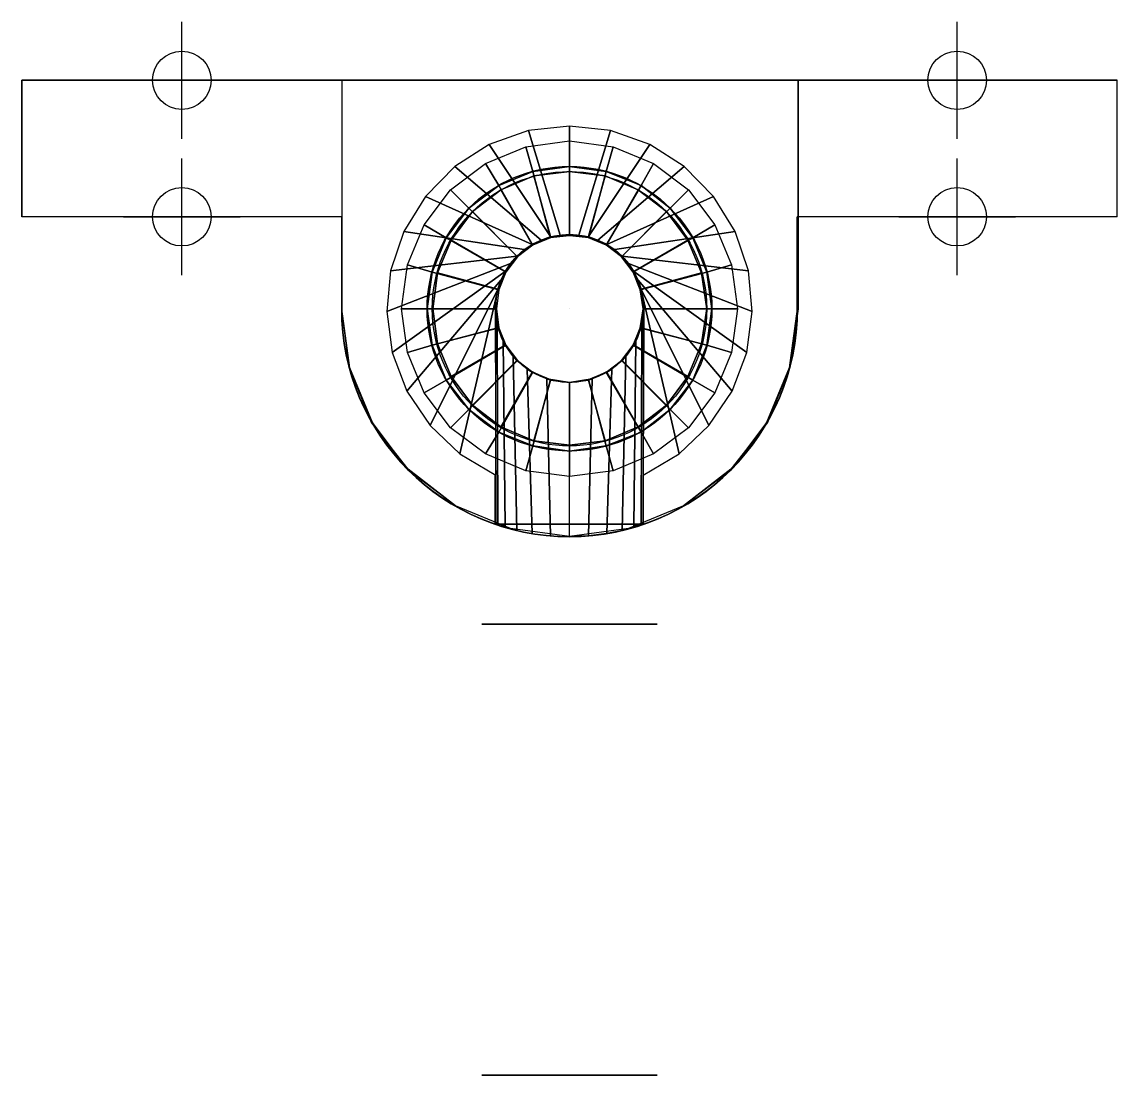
# Model space of a CAD drawing. Header units: inches. Extents: x -11.2 to 39.6, y -20.1 to 37.3.
# Drawn here: x 24.281 to 25.781, y -2.925 to -1.482 of the extents above; entities that cross this region are included whole.
import ezdxf

# ---------------------------------------------------------------- set-up
doc = ezdxf.new("R2010")
doc.units = ezdxf.units.IN
doc.header["$MEASUREMENT"] = 0
doc.header["$PDMODE"] = 34
doc.header["$PDSIZE"] = 0.08

# ---------------------------------------------------------------- blocks, each defined once
blk = doc.blocks.new('AQME_2053_20120404103402')
for p, q in [((0.812, 1.281), (-0.688, 1.281)), ((-0.688, 1.281, 0.187), (-0.688, 0.844, 0.187)), ((-0.688, 0.219, 0.187), (-0.688, -0.219, 0.187)), ((-0.688, -0.219), (0.812, -0.219))]:
    blk.add_line(p, q)
at = {"extrusion": (-1, 0, 0)}
for p, q in [((0.812, 1.281, 0.187), (0.812, 0.844, 0.187)), ((0.912, 1.281, 0.187), (0.912, 0.843, 0.187)), ((0.912, 1.281), (0.912, -0.219)), ((0.912, 1.281, 0.187), (0.912, 1.281)), ((0.912, 0.843, 0.313), (0.912, 0.843, 0.187)), ((0.812, 0.219, 0.187), (0.812, -0.219, 0.187)), ((0.912, 0.219, 0.313), (0.912, 0.219, 0.187)), ((0.912, 0.219, 0.187), (0.912, -0.219, 0.187)), ((0.912, -0.219, 0.187), (0.912, -0.219))]:
    blk.add_line(p, q, dxfattribs=at)
at = {"color": 1}
for p, q in [((0, 1.191), (0.5, 1.191)), ((1.162, 1.19), (1.662, 1.19)), ((0.5, 0.934), (0, 0.934)), ((1.662, 0.935), (1.162, 0.935)), ((-1.188, 0.632, 0.608), (-0.658, 0.632, 0.608)), ((-1.188, 0.429, 0.608), (-0.658, 0.429, 0.608)), ((0.5, 0.129), (0, 0.129)), ((1.162, 0.128), (1.662, 0.128)), ((0.5, -0.128), (0, -0.128)), ((1.662, -0.127), (1.162, -0.127))]:
    blk.add_line(p, q, dxfattribs=at)
at = {"color": 1, "extrusion": (-1, 0, 0)}
for p, q in [((-1.188, 0.632, 0.608), (-1.188, 0.632, 0.541)), ((-1.188, 0.429, 0.608), (-1.188, 0.429, 0.541))]:
    blk.add_line(p, q, dxfattribs=at)
for centre, radius in [((-0.531, 0.313, -1.662), 0.195), ((-0.531, 0.313, -0.262), 0.188), ((-0.531, 0.313, -1.912), 0.101)]:
    blk.add_circle(centre, radius, dxfattribs=at)
at = {"extrusion": (-1, 0, 0)}
blk.add_circle((-0.531, 0.313, -1.362), 0.188, dxfattribs=at)
for centre, radius in [((-0.658, 0.531, 0.745), 0.12), ((-0.658, 0.531, 0.608), 0.102)]:
    blk.add_circle(centre, radius)
at = {"color": 1}
for centre, radius, start, end in [((0, 1.062), 0.1285, 90, 270), ((0.5, 1.062), 0.1285, 270, 90), ((1.162, 1.062), 0.1275, 90, 270), ((1.662, 1.062), 0.1275, 270, 90), ((0, 0), 0.1285, 90, 270), ((0.5, 0), 0.1285, 270, 90), ((1.162, 0), 0.1275, 90, 270), ((1.662, 0), 0.1275, 270, 90)]:
    blk.add_arc(centre, radius, start, end, dxfattribs=at)
at = {"extrusion": (-1, 0, 0)}
for centre, radius, start in [((-0.531, 0.313, -0.812), 0.3125, 0), ((-0.531, 0.313, -0.912), 0.312, 360)]:
    blk.add_arc(centre, radius, start, 180, dxfattribs=at)
at = {"color": 1, "extrusion": (-1, 0, 0)}
blk.add_arc((-0.531, 0.313, 1.039), 0.1015, 180, 0, dxfattribs=at)
at = {"color": 2}
for p in [(0, 1.062, 0.187), (0.5, 1.062, 0.187), (1.162, 1.062, 0.187), (1.662, 1.062, 0.187), (0, 0, 0.187), (0.5, 0, 0.187), (1.162, 0, 0.187), (1.662, 0, 0.187)]:
    blk.add_point(p, dxfattribs=at)
at = {"color": 3}
for p in [(0, 1.062), (0.5, 1.062), (1.162, 1.062), (1.662, 1.062), (0, 0), (0.5, 0), (1.162, 0), (1.662, 0)]:
    blk.add_point(p, dxfattribs=at)
for points, invisible_edges in [([(-0.688, -0.219), (0.812, -0.219), (0.812, 1.281), (-0.688, 1.281)], 8), ([(0.812, 1.281, 0.187), (0.812, 1.281), (0.812, -0.219), (0.812, -0.219, 0.187)], 8), ([(0.912, 1.281, 0.187), (0.912, 1.281), (0.912, -0.219), (0.912, -0.219, 0.187)], 8), ([(1.912, 1.281, 0.187), (1.912, 1.281), (1.912, -0.219), (1.912, -0.219, 0.187)], 8), ([(-0.688, 0.219), (-1.188, 0.219), (-1.188, 0.844), (-0.688, 0.844)], 8), ([(-0.688, 0.844), (-1.188, 0.844), (-1.188, 0.844, 0.313), (-0.688, 0.844, 0.313)], 8), ([(-1.188, 0.844, 0.313), (-1.188, 0.833, 0.393), (-1.188, 0.791, 0.313), (-1.188, 0.844, 0.313)], 6), ([(-1.188, 0.844, 0.313), (-1.188, 0.844), (-1.188, 0.219), (-1.188, 0.219, 0.313)], 8), ([(-0.688, 0.844, 0.187), (0.812, 0.844, 0.187), (0.812, 0.844, 0.313), (-0.688, 0.844, 0.313)], 8), ([(0.812, 0.844, 0.313), (0.812, 0.833, 0.393), (0.812, 0.791, 0.187), (0.812, 0.844, 0.187)], 6), ([(0.912, 0.843, 0.313), (0.912, 0.832, 0.394), (0.912, 0.791, 0.187), (0.912, 0.843, 0.187)], 14), ([(1.912, 0.843, 0.313), (1.912, 0.832, 0.394), (1.912, 0.791, 0.187), (1.912, 0.843, 0.187)], 14), ([(-1.188, 0.833, 0.393), (-1.188, 0.802, 0.469), (-1.188, 0.739, 0.313), (-1.188, 0.791, 0.313)], 14), ([(0.812, 0.833, 0.393), (0.812, 0.802, 0.469), (0.812, 0.739, 0.187), (0.812, 0.791, 0.187)], 14), ([(0.912, 0.832, 0.394), (0.912, 0.801, 0.469), (0.912, 0.739, 0.187), (0.912, 0.791, 0.187)], 14), ([(1.912, 0.832, 0.394), (1.912, 0.801, 0.469), (1.912, 0.739, 0.187), (1.912, 0.791, 0.187)], 14), ([(-1.188, 0.802, 0.469), (-1.188, 0.752, 0.533), (-1.188, 0.687, 0.313), (-1.188, 0.739, 0.313)], 14), ([(0.812, 0.802, 0.469), (0.812, 0.752, 0.533), (0.812, 0.687, 0.187), (0.812, 0.739, 0.187)], 14), ([(0.912, 0.801, 0.469), (0.912, 0.752, 0.534), (0.912, 0.687, 0.187), (0.912, 0.739, 0.187)], 14), ([(1.912, 0.801, 0.469), (1.912, 0.752, 0.534), (1.912, 0.687, 0.187), (1.912, 0.739, 0.187)], 14), ([(-1.188, 0.752, 0.533), (-1.188, 0.687, 0.583), (-1.188, 0.635, 0.313), (-1.188, 0.687, 0.313)], 14), ([(0.812, 0.752, 0.533), (0.812, 0.687, 0.583), (0.812, 0.635, 0.187), (0.812, 0.687, 0.187)], 14), ([(0.912, 0.752, 0.534), (0.912, 0.687, 0.583), (0.912, 0.635, 0.187), (0.912, 0.687, 0.187)], 14), ([(1.912, 0.752, 0.534), (1.912, 0.687, 0.583), (1.912, 0.635, 0.187), (1.912, 0.687, 0.187)], 14), ([(1.362, 0.531, 0.313), (1.362, 0.719, 0.313), (1.362, 0.712, 0.361), (1.362, 0.531, 0.313)], 5), ([(1.362, 0.531, 0.313), (1.362, 0.712, 0.264), (1.362, 0.719, 0.313), (1.362, 0.531, 0.313)], 5), ([(1.362, 0.531, 0.313), (1.362, 0.712, 0.361), (1.362, 0.693, 0.406), (1.362, 0.531, 0.313)], 5), ([(1.362, 0.531, 0.313), (1.362, 0.693, 0.219), (1.362, 0.712, 0.264), (1.362, 0.531, 0.313)], 5), ([(1.362, 0.531, 0.313), (1.362, 0.693, 0.406), (1.362, 0.664, 0.445), (1.362, 0.531, 0.313)], 5), ([(1.362, 0.531, 0.313), (1.362, 0.664, 0.18), (1.362, 0.693, 0.219), (1.362, 0.531, 0.313)], 5), ([(-1.188, 0.687, 0.583), (-1.188, 0.612, 0.614), (-1.188, 0.583, 0.313), (-1.188, 0.635, 0.313)], 14), ([(0.812, 0.687, 0.583), (0.812, 0.612, 0.614), (0.812, 0.583, 0.187), (0.812, 0.635, 0.187)], 14), ([(0.912, 0.687, 0.583), (0.912, 0.612, 0.614), (0.912, 0.583, 0.187), (0.912, 0.635, 0.187)], 14), ([(1.912, 0.687, 0.583), (1.912, 0.612, 0.614), (1.912, 0.583, 0.187), (1.912, 0.635, 0.187)], 14), ([(1.362, 0.531, 0.313), (1.362, 0.664, 0.445), (1.362, 0.625, 0.475), (1.362, 0.531, 0.313)], 5), ([(1.362, 0.531, 0.313), (1.362, 0.625, 0.15), (1.362, 0.664, 0.18), (1.362, 0.531, 0.313)], 5), ([(-0.718, 0.635, 0.745), (-0.689, 0.647, 0.745), (-0.684, 0.629, 0.745), (-0.709, 0.619, 0.745)], 10), ([(-0.689, 0.647, 1.363), (-0.658, 0.531, 1.363), (-0.658, 0.531, 1.363), (-0.718, 0.635, 1.363)], 5), ([(-0.689, 0.647, 0.745), (-0.658, 0.651, 0.745), (-0.658, 0.632, 0.745), (-0.684, 0.629, 0.745)], 10), ([(-0.658, 0.651, 1.363), (-0.658, 0.531, 1.363), (-0.658, 0.531, 1.363), (-0.689, 0.647, 1.363)], 5), ([(-0.658, 0.651, 0.745), (-0.627, 0.647, 0.745), (-0.632, 0.629, 0.745), (-0.658, 0.632, 0.745)], 10), ([(-0.627, 0.647, 1.363), (-0.658, 0.531, 1.363), (-0.658, 0.531, 1.363), (-0.658, 0.651, 1.363)], 5), ([(-0.598, 0.635, 1.363), (-0.658, 0.531, 1.363), (-0.658, 0.531, 1.363), (-0.627, 0.647, 1.363)], 5), ([(-0.627, 0.647, 0.745), (-0.598, 0.635, 0.745), (-0.607, 0.619, 0.745), (-0.632, 0.629, 0.745)], 10), ([(-0.743, 0.616, 0.745), (-0.718, 0.635, 0.745), (-0.709, 0.619, 0.745), (-0.73, 0.603, 0.745)], 10), ([(-0.718, 0.635, 1.363), (-0.658, 0.531, 1.363), (-0.658, 0.531, 1.363), (-0.743, 0.616, 1.363)], 5), ([(-0.573, 0.616, 1.363), (-0.658, 0.531, 1.363), (-0.658, 0.531, 1.363), (-0.598, 0.635, 1.363)], 5), ([(-0.598, 0.635, 0.745), (-0.573, 0.616, 0.745), (-0.586, 0.603, 0.745), (-0.607, 0.619, 0.745)], 10), ([(-0.762, 0.591, 0.745), (-0.743, 0.616, 0.745), (-0.73, 0.603, 0.745), (-0.746, 0.582, 0.745)], 10), ([(-0.743, 0.616, 1.363), (-0.658, 0.531, 1.363), (-0.658, 0.531, 1.363), (-0.762, 0.591, 1.363)], 5), ([(-0.554, 0.591, 1.363), (-0.658, 0.531, 1.363), (-0.658, 0.531, 1.363), (-0.573, 0.616, 1.363)], 5), ([(-0.573, 0.616, 0.745), (-0.554, 0.591, 0.745), (-0.57, 0.582, 0.745), (-0.586, 0.603, 0.745)], 10), ([(1.362, 0.531, 0.313), (1.362, 0.625, 0.475), (1.362, 0.58, 0.494), (1.362, 0.531, 0.313)], 5), ([(1.362, 0.531, 0.313), (1.362, 0.58, 0.131), (1.362, 0.625, 0.15), (1.362, 0.531, 0.313)], 5), ([(-1.188, 0.612, 0.614), (-1.188, 0.531, 0.625), (-1.188, 0.531, 0.313), (-1.188, 0.583, 0.313)], 14), ([(0.812, 0.612, 0.614), (0.812, 0.531, 0.625), (0.812, 0.531, 0.187), (0.812, 0.583, 0.187)], 14), ([(0.912, 0.612, 0.614), (0.912, 0.531, 0.625), (0.912, 0.531, 0.187), (0.912, 0.583, 0.187)], 14), ([(1.912, 0.612, 0.614), (1.912, 0.531, 0.625), (1.912, 0.531, 0.187), (1.912, 0.583, 0.187)], 14), ([(-0.774, 0.562, 0.745), (-0.762, 0.591, 0.745), (-0.746, 0.582, 0.745), (-0.756, 0.557, 0.745)], 10), ([(-0.762, 0.591, 1.363), (-0.658, 0.531, 1.363), (-0.658, 0.531, 1.363), (-0.774, 0.562, 1.363)], 5), ([(-0.542, 0.562, 1.363), (-0.658, 0.531, 1.363), (-0.658, 0.531, 1.363), (-0.554, 0.591, 1.363)], 5), ([(-0.554, 0.591, 0.745), (-0.542, 0.562, 0.745), (-0.56, 0.557, 0.745), (-0.57, 0.582, 0.745)], 10), ([(1.362, 0.531, 0.313), (1.362, 0.58, 0.494), (1.362, 0.531, 0.5), (1.362, 0.531, 0.313)], 5), ([(1.362, 0.531, 0.313), (1.362, 0.531, 0.125), (1.362, 0.58, 0.131), (1.362, 0.531, 0.313)], 5), ([(-0.778, 0.531, 0.745), (-0.774, 0.562, 0.745), (-0.756, 0.557, 0.745), (-0.76, 0.531, 0.745)], 10), ([(-0.774, 0.562, 1.363), (-0.658, 0.531, 1.363), (-0.658, 0.531, 1.363), (-0.778, 0.531, 1.363)], 5), ([(-0.538, 0.531, 1.363), (-0.658, 0.531, 1.363), (-0.658, 0.531, 1.363), (-0.542, 0.562, 1.363)], 5), ([(-0.542, 0.562, 0.745), (-0.538, 0.531, 0.745), (-0.557, 0.531, 0.745), (-0.56, 0.557, 0.745)], 10), ([(-1.188, 0.531, 0.625), (-1.188, 0.45, 0.614), (-1.188, 0.479, 0.313), (-1.188, 0.531, 0.313)], 14), ([(-0.774, 0.5, 0.745), (-0.778, 0.531, 0.745), (-0.76, 0.531, 0.745), (-0.756, 0.505, 0.745)], 10), ([(-0.778, 0.531, 1.363), (-0.658, 0.531, 1.363), (-0.658, 0.531, 1.363), (-0.774, 0.5, 1.363)], 5), ([(-0.774, 0.5, 1.363), (-0.658, 0.531, 1.363), (-0.658, 0.531, 1.363), (-0.762, 0.471, 1.363)], 5), ([(-0.762, 0.471, 1.363), (-0.658, 0.531, 1.363), (-0.658, 0.531, 1.363), (-0.743, 0.446, 1.363)], 5), ([(-0.743, 0.446, 1.363), (-0.658, 0.531, 1.363), (-0.658, 0.531, 1.363), (-0.718, 0.427, 1.363)], 5), ([(-0.718, 0.427, 1.363), (-0.658, 0.531, 1.363), (-0.658, 0.531, 1.363), (-0.689, 0.415, 1.363)], 5), ([(-0.689, 0.415, 1.363), (-0.658, 0.531, 1.363), (-0.658, 0.531, 1.363), (-0.658, 0.411, 1.363)], 5), ([(-0.658, 0.411, 1.363), (-0.658, 0.531, 1.363), (-0.658, 0.531, 1.363), (-0.627, 0.415, 1.363)], 5), ([(-0.627, 0.415, 1.363), (-0.658, 0.531, 1.363), (-0.658, 0.531, 1.363), (-0.598, 0.427, 1.363)], 5), ([(-0.598, 0.427, 1.363), (-0.658, 0.531, 1.363), (-0.658, 0.531, 1.363), (-0.573, 0.446, 1.363)], 5), ([(-0.573, 0.446, 1.363), (-0.658, 0.531, 1.363), (-0.658, 0.531, 1.363), (-0.554, 0.471, 1.363)], 5), ([(-0.554, 0.471, 1.363), (-0.658, 0.531, 1.363), (-0.658, 0.531, 1.363), (-0.542, 0.5, 1.363)], 5), ([(-0.542, 0.5, 1.363), (-0.658, 0.531, 1.363), (-0.658, 0.531, 1.363), (-0.538, 0.531, 1.363)], 5), ([(-0.538, 0.531, 0.745), (-0.542, 0.5, 0.745), (-0.56, 0.505, 0.745), (-0.557, 0.531, 0.745)], 10), ([(0.812, 0.531, 0.625), (0.812, 0.45, 0.614), (0.812, 0.479, 0.187), (0.812, 0.531, 0.187)], 14), ([(0.912, 0.531, 0.625), (0.912, 0.45, 0.614), (0.912, 0.479, 0.187), (0.912, 0.531, 0.187)], 14), ([(1.362, 0.531, 0.313), (1.362, 0.531, 0.5), (1.362, 0.482, 0.494), (1.362, 0.531, 0.313)], 5), ([(1.362, 0.531, 0.313), (1.362, 0.482, 0.494), (1.362, 0.437, 0.475), (1.362, 0.531, 0.313)], 5), ([(1.362, 0.531, 0.313), (1.362, 0.437, 0.475), (1.362, 0.398, 0.445), (1.362, 0.531, 0.313)], 5), ([(1.362, 0.531, 0.313), (1.362, 0.398, 0.445), (1.362, 0.369, 0.406), (1.362, 0.531, 0.313)], 5), ([(1.362, 0.531, 0.313), (1.362, 0.369, 0.406), (1.362, 0.35, 0.361), (1.362, 0.531, 0.313)], 5), ([(1.362, 0.531, 0.313), (1.362, 0.35, 0.361), (1.362, 0.344, 0.313), (1.362, 0.531, 0.313)], 5), ([(1.362, 0.531, 0.313), (1.362, 0.344, 0.313), (1.362, 0.35, 0.264), (1.362, 0.531, 0.313)], 5), ([(1.362, 0.531, 0.313), (1.362, 0.35, 0.264), (1.362, 0.369, 0.219), (1.362, 0.531, 0.313)], 5), ([(1.362, 0.531, 0.313), (1.362, 0.369, 0.219), (1.362, 0.398, 0.18), (1.362, 0.531, 0.313)], 5), ([(1.362, 0.531, 0.313), (1.362, 0.398, 0.18), (1.362, 0.437, 0.15), (1.362, 0.531, 0.313)], 5), ([(1.362, 0.531, 0.313), (1.362, 0.437, 0.15), (1.362, 0.482, 0.131), (1.362, 0.531, 0.313)], 5), ([(1.362, 0.531, 0.313), (1.362, 0.482, 0.131), (1.362, 0.531, 0.125), (1.362, 0.531, 0.313)], 5), ([(1.912, 0.531, 0.625), (1.912, 0.45, 0.614), (1.912, 0.479, 0.187), (1.912, 0.531, 0.187)], 14), ([(-0.762, 0.471, 0.745), (-0.774, 0.5, 0.745), (-0.756, 0.505, 0.745), (-0.746, 0.48, 0.745)], 10), ([(-0.542, 0.5, 0.745), (-0.554, 0.471, 0.745), (-0.57, 0.48, 0.745), (-0.56, 0.505, 0.745)], 10), ([(-1.188, 0.45, 0.614), (-1.188, 0.375, 0.583), (-1.188, 0.427, 0.313), (-1.188, 0.479, 0.313)], 14), ([(-0.743, 0.446, 0.745), (-0.762, 0.471, 0.745), (-0.746, 0.48, 0.745), (-0.73, 0.459, 0.745)], 10), ([(-0.554, 0.471, 0.745), (-0.573, 0.446, 0.745), (-0.586, 0.459, 0.745), (-0.57, 0.48, 0.745)], 10), ([(0.812, 0.45, 0.614), (0.812, 0.375, 0.583), (0.812, 0.427, 0.187), (0.812, 0.479, 0.187)], 14), ([(0.912, 0.45, 0.614), (0.912, 0.375, 0.583), (0.912, 0.427, 0.187), (0.912, 0.479, 0.187)], 14), ([(1.912, 0.45, 0.614), (1.912, 0.375, 0.583), (1.912, 0.427, 0.187), (1.912, 0.479, 0.187)], 14), ([(-0.718, 0.427, 0.745), (-0.743, 0.446, 0.745), (-0.73, 0.459, 0.745), (-0.709, 0.443, 0.745)], 10), ([(-0.573, 0.446, 0.745), (-0.598, 0.427, 0.745), (-0.607, 0.443, 0.745), (-0.586, 0.459, 0.745)], 10), ([(-0.689, 0.415, 0.745), (-0.718, 0.427, 0.745), (-0.709, 0.443, 0.745), (-0.684, 0.433, 0.745)], 10), ([(-0.598, 0.427, 0.745), (-0.627, 0.415, 0.745), (-0.632, 0.433, 0.745), (-0.607, 0.443, 0.745)], 10), ([(-1.188, 0.375, 0.583), (-1.188, 0.31, 0.533), (-1.188, 0.375, 0.313), (-1.188, 0.427, 0.313)], 14), ([(-0.658, 0.411, 0.745), (-0.689, 0.415, 0.745), (-0.684, 0.433, 0.745), (-0.658, 0.429, 0.745)], 10), ([(-0.627, 0.415, 0.745), (-0.658, 0.411, 0.745), (-0.658, 0.429, 0.745), (-0.632, 0.433, 0.745)], 10), ([(0.812, 0.375, 0.583), (0.812, 0.31, 0.533), (0.812, 0.375, 0.187), (0.812, 0.427, 0.187)], 14), ([(0.912, 0.375, 0.583), (0.912, 0.31, 0.534), (0.912, 0.375, 0.187), (0.912, 0.427, 0.187)], 14), ([(1.912, 0.375, 0.583), (1.912, 0.31, 0.534), (1.912, 0.375, 0.187), (1.912, 0.427, 0.187)], 14), ([(-1.188, 0.31, 0.533), (-1.188, 0.26, 0.469), (-1.188, 0.323, 0.313), (-1.188, 0.375, 0.313)], 14), ([(0.812, 0.31, 0.533), (0.812, 0.26, 0.469), (0.812, 0.323, 0.187), (0.812, 0.375, 0.187)], 14), ([(0.912, 0.31, 0.534), (0.912, 0.261, 0.469), (0.912, 0.323, 0.187), (0.912, 0.375, 0.187)], 14), ([(1.912, 0.31, 0.534), (1.912, 0.261, 0.469), (1.912, 0.323, 0.187), (1.912, 0.375, 0.187)], 14), ([(-1.188, 0.26, 0.469), (-1.188, 0.229, 0.393), (-1.188, 0.271, 0.313), (-1.188, 0.323, 0.313)], 14), ([(0.812, 0.26, 0.469), (0.812, 0.229, 0.393), (0.812, 0.271, 0.187), (0.812, 0.323, 0.187)], 14), ([(0.912, 0.261, 0.469), (0.912, 0.23, 0.394), (0.912, 0.271, 0.187), (0.912, 0.323, 0.187)], 14), ([(1.912, 0.261, 0.469), (1.912, 0.23, 0.394), (1.912, 0.271, 0.187), (1.912, 0.323, 0.187)], 14), ([(-1.188, 0.229, 0.393), (-1.188, 0.219, 0.313), (-1.188, 0.219, 0.313), (-1.188, 0.271, 0.313)], 12), ([(0.812, 0.229, 0.393), (0.812, 0.219, 0.313), (0.812, 0.219, 0.187), (0.812, 0.271, 0.187)], 12), ([(0.912, 0.23, 0.394), (0.912, 0.219, 0.313), (0.912, 0.219, 0.187), (0.912, 0.271, 0.187)], 14), ([(1.912, 0.23, 0.394), (1.912, 0.219, 0.313), (1.912, 0.219, 0.187), (1.912, 0.271, 0.187)], 14), ([(-0.688, 0.219), (-1.188, 0.219), (-1.188, 0.219, 0.313), (-0.688, 0.219, 0.313)], 8), ([(-0.688, 0.219, 0.187), (0.812, 0.219, 0.187), (0.812, 0.219, 0.313), (-0.688, 0.219, 0.313)], 8)]:
    blk.add_3dface(points, dxfattribs=dict(invisible_edges=invisible_edges))
at = {"color": 1}
for points in [[(-1.039, 0.603, 0.241), (-1.039, 0.612, 0.251), (-1.188, 0.781, 0.317), (-1.188, 0.776, 0.261)], [(-1.039, 0.612, 0.251), (-1.039, 0.619, 0.262), (-1.188, 0.774, 0.373), (-1.188, 0.781, 0.317)], [(-1.039, 0.593, 0.232), (-1.039, 0.603, 0.241), (-1.188, 0.776, 0.261), (-1.188, 0.758, 0.207)], [(-1.039, 0.619, 0.262), (-1.039, 0.625, 0.274), (-1.188, 0.754, 0.426), (-1.188, 0.774, 0.373)], [(-1.039, 0.582, 0.225), (-1.039, 0.593, 0.232), (-1.188, 0.758, 0.207), (-1.188, 0.728, 0.159)], [(-1.039, 0.625, 0.274), (-1.039, 0.629, 0.286), (-1.188, 0.722, 0.473), (-1.188, 0.754, 0.426)], [(0.947, 0.726, 0.313), (0.947, 0.719, 0.263), (0.912, 0.753, 0.253), (0.912, 0.761, 0.313)], [(0.947, 0.719, 0.363), (0.947, 0.726, 0.313), (0.912, 0.761, 0.313), (0.912, 0.753, 0.373)], [(0.947, 0.719, 0.263), (0.947, 0.7, 0.216), (0.912, 0.73, 0.198), (0.912, 0.753, 0.253)], [(0.947, 0.7, 0.411), (0.947, 0.719, 0.363), (0.912, 0.753, 0.373), (0.912, 0.73, 0.428)], [(-1.039, 0.57, 0.219), (-1.039, 0.582, 0.225), (-1.188, 0.728, 0.159), (-1.188, 0.688, 0.118)], [(-1.039, 0.629, 0.286), (-1.039, 0.632, 0.299), (-1.188, 0.681, 0.512), (-1.188, 0.722, 0.473)], [(0.947, 0.7, 0.216), (0.947, 0.669, 0.175), (0.912, 0.694, 0.15), (0.912, 0.73, 0.198)], [(0.947, 0.669, 0.451), (0.947, 0.7, 0.411), (0.912, 0.73, 0.428), (0.912, 0.694, 0.476)], [(1.723, 0.632, 0.313), (1.723, 0.628, 0.287), (1.662, 0.719, 0.263), (1.662, 0.726, 0.313)], [(1.723, 0.628, 0.339), (1.723, 0.632, 0.313), (1.662, 0.726, 0.313), (1.662, 0.719, 0.363)], [(-0.438, 0.712, 0.361), (-0.438, 0.719, 0.313), (-0.526, 0.632, 0.313), (-0.526, 0.629, 0.339)], [(-0.438, 0.719, 0.313), (-0.438, 0.712, 0.264), (-0.526, 0.629, 0.286), (-0.526, 0.632, 0.313)], [(-0.438, 0.693, 0.406), (-0.438, 0.712, 0.361), (-0.526, 0.629, 0.339), (-0.526, 0.619, 0.363)], [(-0.438, 0.712, 0.264), (-0.438, 0.693, 0.219), (-0.526, 0.619, 0.262), (-0.526, 0.629, 0.286)], [(1.723, 0.628, 0.287), (1.723, 0.618, 0.263), (1.662, 0.7, 0.216), (1.662, 0.719, 0.263)], [(1.723, 0.618, 0.363), (1.723, 0.628, 0.339), (1.662, 0.719, 0.363), (1.662, 0.7, 0.411)], [(-0.438, 0.664, 0.445), (-0.438, 0.693, 0.406), (-0.526, 0.619, 0.363), (-0.526, 0.603, 0.384)], [(-0.438, 0.693, 0.219), (-0.438, 0.664, 0.18), (-0.526, 0.603, 0.241), (-0.526, 0.619, 0.262)], [(0.947, 0.669, 0.175), (0.947, 0.629, 0.144), (0.912, 0.646, 0.114), (0.912, 0.694, 0.15)], [(0.947, 0.629, 0.482), (0.947, 0.669, 0.451), (0.912, 0.694, 0.476), (0.912, 0.646, 0.512)], [(1.723, 0.618, 0.263), (1.723, 0.602, 0.242), (1.662, 0.669, 0.175), (1.662, 0.7, 0.216)], [(1.723, 0.602, 0.384), (1.723, 0.618, 0.363), (1.662, 0.7, 0.411), (1.662, 0.669, 0.451)], [(-1.039, 0.557, 0.214), (-1.039, 0.57, 0.219), (-1.188, 0.688, 0.118), (-1.188, 0.641, 0.088)], [(-1.039, 0.632, 0.299), (-1.039, 0.633, 0.313), (-1.188, 0.632, 0.541), (-1.188, 0.681, 0.512)], [(-0.438, 0.625, 0.475), (-0.438, 0.664, 0.445), (-0.526, 0.603, 0.384), (-0.526, 0.582, 0.4)], [(-0.438, 0.664, 0.18), (-0.438, 0.625, 0.15), (-0.526, 0.582, 0.225), (-0.526, 0.603, 0.241)], [(1.723, 0.602, 0.242), (1.723, 0.581, 0.226), (1.662, 0.629, 0.144), (1.662, 0.669, 0.175)], [(1.723, 0.581, 0.4), (1.723, 0.602, 0.384), (1.662, 0.669, 0.451), (1.662, 0.629, 0.482)], [(0.947, 0.629, 0.144), (0.947, 0.581, 0.125), (0.912, 0.591, 0.091), (0.912, 0.646, 0.114)], [(0.947, 0.581, 0.501), (0.947, 0.629, 0.482), (0.912, 0.646, 0.512), (0.912, 0.591, 0.535)], [(-1.039, 0.544, 0.212), (-1.039, 0.557, 0.214), (-1.188, 0.641, 0.088), (-1.188, 0.587, 0.069)], [(-0.658, 0.632, 0.313), (-0.635, 0.63, 0.335), (-0.526, 0.629, 0.339), (-0.526, 0.633, 0.313)], [(-0.658, 0.632, 0.608), (-0.632, 0.629, 0.609), (-0.635, 0.63, 0.335), (-0.658, 0.632, 0.313)], [(-0.632, 0.629, 0.609), (-0.607, 0.619, 0.612), (-0.613, 0.622, 0.357), (-0.635, 0.63, 0.335)], [(-0.635, 0.63, 0.335), (-0.613, 0.622, 0.357), (-0.526, 0.619, 0.363), (-0.526, 0.629, 0.339)], [(-0.607, 0.619, 0.612), (-0.586, 0.603, 0.617), (-0.592, 0.608, 0.378), (-0.613, 0.622, 0.357)], [(-0.613, 0.622, 0.357), (-0.592, 0.608, 0.378), (-0.526, 0.603, 0.384), (-0.526, 0.619, 0.363)], [(-0.438, 0.58, 0.494), (-0.438, 0.625, 0.475), (-0.526, 0.582, 0.4), (-0.526, 0.557, 0.411)], [(-0.438, 0.625, 0.15), (-0.438, 0.58, 0.131), (-0.526, 0.557, 0.214), (-0.526, 0.582, 0.225)], [(1.723, 0.581, 0.226), (1.723, 0.557, 0.216), (1.662, 0.581, 0.125), (1.662, 0.629, 0.144)], [(1.723, 0.557, 0.41), (1.723, 0.581, 0.4), (1.662, 0.629, 0.482), (1.662, 0.581, 0.501)], [(-0.586, 0.603, 0.617), (-0.57, 0.582, 0.621), (-0.574, 0.589, 0.396), (-0.592, 0.608, 0.378)], [(-0.592, 0.608, 0.378), (-0.574, 0.589, 0.396), (-0.526, 0.582, 0.4), (-0.526, 0.603, 0.384)], [(-1.039, 0.531, 0.211), (-1.039, 0.544, 0.212), (-1.188, 0.587, 0.069), (-1.188, 0.531, 0.063)], [(-0.57, 0.582, 0.621), (-0.56, 0.557, 0.624), (-0.561, 0.562, 0.409), (-0.574, 0.589, 0.396)], [(-0.574, 0.589, 0.396), (-0.561, 0.562, 0.409), (-0.526, 0.557, 0.411), (-0.526, 0.582, 0.4)], [(0.947, 0.581, 0.125), (0.947, 0.531, 0.118), (0.912, 0.531, 0.083), (0.912, 0.591, 0.091)], [(0.947, 0.531, 0.508), (0.947, 0.581, 0.501), (0.912, 0.591, 0.535), (0.912, 0.531, 0.543)], [(-0.438, 0.531, 0.5), (-0.438, 0.58, 0.494), (-0.526, 0.557, 0.411), (-0.526, 0.531, 0.414)], [(-0.438, 0.58, 0.131), (-0.438, 0.531, 0.125), (-0.526, 0.531, 0.211), (-0.526, 0.557, 0.214)], [(1.723, 0.557, 0.216), (1.723, 0.531, 0.213), (1.662, 0.531, 0.118), (1.662, 0.581, 0.125)], [(1.723, 0.531, 0.414), (1.723, 0.557, 0.41), (1.662, 0.581, 0.501), (1.662, 0.531, 0.508)], [(-0.56, 0.557, 0.624), (-0.557, 0.531, 0.625), (-0.557, 0.531, 0.414), (-0.561, 0.562, 0.409)], [(-0.561, 0.562, 0.409), (-0.557, 0.531, 0.414), (-0.526, 0.531, 0.414), (-0.526, 0.557, 0.411)], [(-1.039, 0.518, 0.212), (-1.039, 0.531, 0.211), (-1.188, 0.531, 0.063), (-1.188, 0.475, 0.069)], [(-0.56, 0.505, 0.624), (-0.557, 0.531, 0.625), (-0.557, 0.531, 0.414), (-0.561, 0.5, 0.409)], [(-0.557, 0.531, 0.414), (-0.561, 0.5, 0.409), (-0.526, 0.505, 0.411), (-0.526, 0.531, 0.414)], [(-0.438, 0.482, 0.494), (-0.438, 0.531, 0.5), (-0.526, 0.531, 0.414), (-0.526, 0.505, 0.411)], [(-0.438, 0.531, 0.125), (-0.438, 0.482, 0.131), (-0.526, 0.505, 0.214), (-0.526, 0.531, 0.211)], [(0.947, 0.531, 0.118), (0.947, 0.481, 0.125), (0.912, 0.471, 0.091), (0.912, 0.531, 0.083)], [(0.947, 0.481, 0.501), (0.947, 0.531, 0.508), (0.912, 0.531, 0.543), (0.912, 0.471, 0.535)], [(1.723, 0.531, 0.213), (1.723, 0.505, 0.216), (1.662, 0.481, 0.125), (1.662, 0.531, 0.118)], [(1.723, 0.505, 0.41), (1.723, 0.531, 0.414), (1.662, 0.531, 0.508), (1.662, 0.481, 0.501)], [(-1.039, 0.505, 0.214), (-1.039, 0.518, 0.212), (-1.188, 0.475, 0.069), (-1.188, 0.421, 0.088)], [(-1.039, 0.492, 0.219), (-1.039, 0.505, 0.214), (-1.188, 0.421, 0.088), (-1.188, 0.374, 0.118)], [(-0.57, 0.48, 0.621), (-0.56, 0.505, 0.624), (-0.561, 0.5, 0.409), (-0.574, 0.473, 0.396)], [(-0.561, 0.5, 0.409), (-0.574, 0.473, 0.396), (-0.526, 0.48, 0.4), (-0.526, 0.505, 0.411)], [(-0.438, 0.437, 0.475), (-0.438, 0.482, 0.494), (-0.526, 0.505, 0.411), (-0.526, 0.48, 0.4)], [(-0.438, 0.482, 0.131), (-0.438, 0.437, 0.15), (-0.526, 0.48, 0.225), (-0.526, 0.505, 0.214)], [(1.723, 0.505, 0.216), (1.723, 0.481, 0.226), (1.662, 0.434, 0.144), (1.662, 0.481, 0.125)], [(1.723, 0.481, 0.4), (1.723, 0.505, 0.41), (1.662, 0.481, 0.501), (1.662, 0.434, 0.482)], [(-1.039, 0.48, 0.225), (-1.039, 0.492, 0.219), (-1.188, 0.374, 0.118), (-1.188, 0.334, 0.159)], [(0.947, 0.481, 0.125), (0.947, 0.434, 0.144), (0.912, 0.416, 0.114), (0.912, 0.471, 0.091)], [(0.947, 0.434, 0.482), (0.947, 0.481, 0.501), (0.912, 0.471, 0.535), (0.912, 0.416, 0.512)], [(1.723, 0.481, 0.226), (1.723, 0.46, 0.242), (1.662, 0.393, 0.175), (1.662, 0.434, 0.144)], [(1.723, 0.46, 0.384), (1.723, 0.481, 0.4), (1.662, 0.434, 0.482), (1.662, 0.393, 0.451)], [(-1.039, 0.469, 0.232), (-1.039, 0.48, 0.225), (-1.188, 0.334, 0.159), (-1.188, 0.304, 0.207)], [(-1.039, 0.459, 0.241), (-1.039, 0.469, 0.232), (-1.188, 0.304, 0.207), (-1.188, 0.286, 0.261)], [(-0.586, 0.459, 0.617), (-0.57, 0.48, 0.621), (-0.574, 0.473, 0.396), (-0.592, 0.454, 0.378)], [(-0.574, 0.473, 0.396), (-0.592, 0.454, 0.378), (-0.526, 0.459, 0.384), (-0.526, 0.48, 0.4)], [(-0.438, 0.398, 0.445), (-0.438, 0.437, 0.475), (-0.526, 0.48, 0.4), (-0.526, 0.459, 0.384)], [(-0.438, 0.437, 0.15), (-0.438, 0.398, 0.18), (-0.526, 0.459, 0.241), (-0.526, 0.48, 0.225)], [(-1.039, 0.45, 0.251), (-1.039, 0.459, 0.241), (-1.188, 0.286, 0.261), (-1.188, 0.281, 0.317)], [(-0.607, 0.443, 0.612), (-0.586, 0.459, 0.617), (-0.592, 0.454, 0.378), (-0.613, 0.44, 0.357)], [(-0.592, 0.454, 0.378), (-0.613, 0.44, 0.357), (-0.526, 0.443, 0.363), (-0.526, 0.459, 0.384)], [(-0.438, 0.369, 0.406), (-0.438, 0.398, 0.445), (-0.526, 0.459, 0.384), (-0.526, 0.443, 0.363)], [(-0.438, 0.398, 0.18), (-0.438, 0.369, 0.219), (-0.526, 0.443, 0.262), (-0.526, 0.459, 0.241)], [(1.723, 0.46, 0.242), (1.723, 0.444, 0.263), (1.662, 0.362, 0.216), (1.662, 0.393, 0.175)], [(1.723, 0.444, 0.363), (1.723, 0.46, 0.384), (1.662, 0.393, 0.451), (1.662, 0.362, 0.411)], [(-1.039, 0.443, 0.262), (-1.039, 0.45, 0.251), (-1.188, 0.281, 0.317), (-1.188, 0.288, 0.373)], [(-1.039, 0.437, 0.274), (-1.039, 0.443, 0.262), (-1.188, 0.288, 0.373), (-1.188, 0.308, 0.426)], [(-1.039, 0.433, 0.286), (-1.039, 0.437, 0.274), (-1.188, 0.308, 0.426), (-1.188, 0.34, 0.473)], [(-0.632, 0.433, 0.609), (-0.607, 0.443, 0.612), (-0.613, 0.44, 0.357), (-0.635, 0.432, 0.335)], [(-0.613, 0.44, 0.357), (-0.635, 0.432, 0.335), (-0.526, 0.433, 0.339), (-0.526, 0.443, 0.363)], [(-0.438, 0.35, 0.361), (-0.438, 0.369, 0.406), (-0.526, 0.443, 0.363), (-0.526, 0.433, 0.339)], [(-0.438, 0.369, 0.219), (-0.438, 0.35, 0.264), (-0.526, 0.433, 0.286), (-0.526, 0.443, 0.262)], [(1.723, 0.444, 0.263), (1.723, 0.434, 0.287), (1.662, 0.343, 0.263), (1.662, 0.362, 0.216)], [(1.723, 0.434, 0.339), (1.723, 0.444, 0.363), (1.662, 0.362, 0.411), (1.662, 0.343, 0.363)], [(-1.039, 0.43, 0.299), (-1.039, 0.433, 0.286), (-1.188, 0.34, 0.473), (-1.188, 0.381, 0.512)], [(-1.039, 0.43, 0.313), (-1.039, 0.43, 0.299), (-1.188, 0.381, 0.512), (-1.188, 0.43, 0.541)], [(-0.658, 0.43, 0.608), (-0.632, 0.433, 0.609), (-0.635, 0.432, 0.335), (-0.658, 0.429, 0.313)], [(-0.635, 0.432, 0.335), (-0.658, 0.429, 0.313), (-0.526, 0.429, 0.313), (-0.526, 0.433, 0.339)], [(-0.438, 0.344, 0.313), (-0.438, 0.35, 0.361), (-0.526, 0.433, 0.339), (-0.526, 0.429, 0.313)], [(-0.438, 0.35, 0.264), (-0.438, 0.344, 0.313), (-0.526, 0.429, 0.313), (-0.526, 0.433, 0.286)], [(0.947, 0.434, 0.144), (0.947, 0.393, 0.175), (0.912, 0.368, 0.15), (0.912, 0.416, 0.114)], [(0.947, 0.393, 0.451), (0.947, 0.434, 0.482), (0.912, 0.416, 0.512), (0.912, 0.368, 0.476)], [(1.723, 0.434, 0.287), (1.723, 0.431, 0.313), (1.662, 0.336, 0.313), (1.662, 0.343, 0.263)], [(1.723, 0.431, 0.313), (1.723, 0.434, 0.339), (1.662, 0.343, 0.363), (1.662, 0.336, 0.313)], [(0.947, 0.393, 0.175), (0.947, 0.362, 0.216), (0.912, 0.332, 0.198), (0.912, 0.368, 0.15)], [(0.947, 0.362, 0.411), (0.947, 0.393, 0.451), (0.912, 0.368, 0.476), (0.912, 0.332, 0.428)], [(0.947, 0.362, 0.216), (0.947, 0.343, 0.263), (0.912, 0.309, 0.253), (0.912, 0.332, 0.198)], [(0.947, 0.343, 0.363), (0.947, 0.362, 0.411), (0.912, 0.332, 0.428), (0.912, 0.309, 0.373)], [(0.947, 0.343, 0.263), (0.947, 0.336, 0.313), (0.912, 0.301, 0.313), (0.912, 0.309, 0.253)], [(0.947, 0.336, 0.313), (0.947, 0.343, 0.363), (0.912, 0.309, 0.373), (0.912, 0.301, 0.313)]]:
    blk.add_3dface(points, dxfattribs=at)

msp = doc.modelspace()

# ---------------------------------------------------------------- block references
at = {"extrusion": (0, -1, 0), "rotation": 269.9999999999998}
msp.add_blockref('AQME_2053_20120404103402', (24.5, 36.5, 1.5625), dxfattribs=at)

doc.saveas('drawing.dxf')
